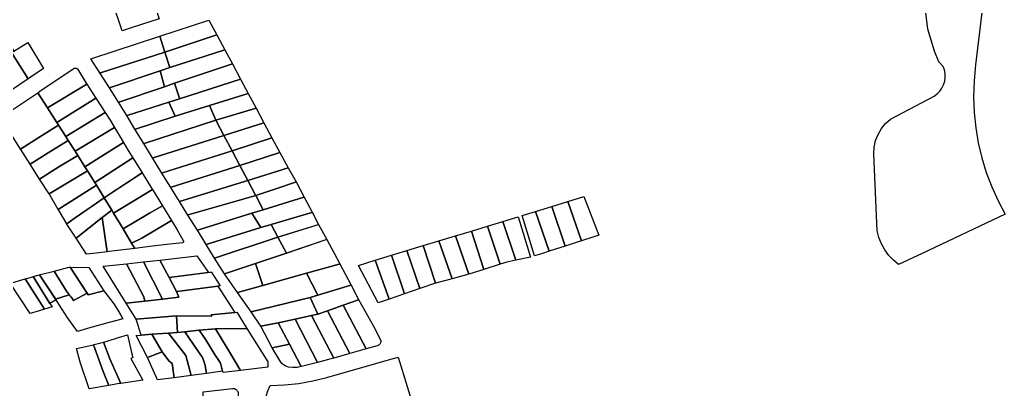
# Model space of a CAD drawing. Header units: millimetres. Extents: x 522658 to 553925, y 7796479 to 7820139.
# Drawn here: x 539905 to 540612, y 7806466 to 7806731 of the extents above; entities that cross this region are included whole.
import ezdxf

# ---------------------------------------------------------------- set-up
doc = ezdxf.new("R2010")
doc.units = ezdxf.units.MM
doc.layers.add('ZONA RESIDENCIAL 2 (ZR_2)', color=2, linetype='Continuous')

msp = doc.modelspace()

# ---------------------------------------------------------------- linework, layer by layer
at = {"layer": 'ZONA RESIDENCIAL 2 (ZR_2)'}
msp.add_lwpolyline([(540602.2, 7806795.15), (540590.53, 7806698.32), (540589.49, 7806686.93), (540589.13, 7806675.51), (540589.44, 7806664.08), (540590.57, 7806653.17), (540592.41, 7806642.35), (540594.94, 7806631.68), (540598.16, 7806621.19), (540602.06, 7806610.94), (540606.61, 7806600.95), (540611.8, 7806591.29), (540552.3, 7806563.19), (540535.36, 7806555.19), (540531.6, 7806558.29), (540528.25, 7806561.83), (540525.38, 7806565.77), (540523.03, 7806570.04), (540521.24, 7806574.57), (540520.03, 7806579.29), (540517.59, 7806634.63), (540517.85, 7806639.39), (540518.86, 7806644.05), (540520.58, 7806648.49), (540522.98, 7806652.62), (540525.99, 7806656.31), (540529.54, 7806659.49), (540560.76, 7806675.89), (540560.76, 7806675.89), (540562.92, 7806677.51), (540564.81, 7806679.44), (540566.36, 7806681.65), (540567.55, 7806684.07), (540568.34, 7806686.66), (540568.72, 7806689.33), (540568.67, 7806692.03), (540568.2, 7806694.69), (540567.31, 7806697.24), (540564.2, 7806700.5), (540560.98, 7806708.05), (540556.19, 7806723.85), (540553.42, 7806747.82)], dxfattribs=at)
for points in [[(539985.03, 7806724.78), (539978.6, 7806722.73), (539971.43, 7806744.01), (539978.18, 7806746.28), (539984.85, 7806748.53), (539991.56, 7806750.79), (539998.32, 7806753.06), (540005.27, 7806731.22), (539998.48, 7806729.06), (539991.74, 7806726.92), (539985.03, 7806724.78)], [(540009.25, 7806707.49), (540005.67, 7806718.88), (540040.91, 7806730.45), (540046.62, 7806719.76), (540009.25, 7806707.49)], [(539963.22, 7806692.66), (539962.73, 7806692.5), (539956.26, 7806702.66), (539956.88, 7806702.87), (540005.67, 7806718.88), (540009.25, 7806707.49), (539963.22, 7806692.66)], [(540052.28, 7806709.18), (540012.76, 7806696.33), (540009.25, 7806707.49), (540046.62, 7806719.76), (540052.28, 7806709.18)], [(539911.23, 7806688.33), (539898.51, 7806679.72), (539885.85, 7806698.96), (539884.07, 7806701.66), (539898.79, 7806711.61), (539900.98, 7806708.14), (539899.38, 7806707.17), (539911.23, 7806688.33)], [(539922.27, 7806695.79), (539911.23, 7806688.33), (539899.38, 7806707.17), (539900.98, 7806708.14), (539911.08, 7806714.26), (539922.27, 7806695.79)], [(540016.29, 7806685.13), (540008.94, 7806682.66), (540006.01, 7806694.13), (540012.76, 7806696.33), (540052.28, 7806709.18), (540057.7, 7806699.05), (540016.29, 7806685.13)], [(539969.55, 7806681.81), (539962.73, 7806692.5), (539963.22, 7806692.66), (540009.25, 7806707.49), (540012.76, 7806696.33), (540006.01, 7806694.13), (539969.55, 7806681.81)], [(539953.34, 7806684.58), (539925.13, 7806667.54), (539918.2, 7806678.39), (539919.69, 7806679.4), (539944.21, 7806695.83), (539944.73, 7806695.93), (539945.26, 7806695.94), (539945.78, 7806695.85), (539946.28, 7806695.68), (539946.75, 7806695.43), (539952.95, 7806685.19), (539953.34, 7806684.58)], [(540008.94, 7806682.66), (539976.29, 7806671.69), (539975.95, 7806671.58), (539969.55, 7806681.81), (540006.01, 7806694.13), (540008.94, 7806682.66)], [(540063.55, 7806688.12), (540019.78, 7806674.03), (540019.68, 7806674.34), (540016.29, 7806685.13), (540057.7, 7806699.05), (540063.55, 7806688.12)], [(540016.61, 7806661.51), (540012.03, 7806671.58), (540019.78, 7806674.03), (540063.55, 7806688.12), (540069.1, 7806677.72), (540041.32, 7806669.31), (540016.61, 7806661.51)], [(539959.84, 7806674.42), (539931.88, 7806656.98), (539925.13, 7806667.54), (539953.34, 7806684.58), (539959.84, 7806674.42)], [(539982.2, 7806662.12), (539981.94, 7806662.04), (539975.95, 7806671.58), (539976.29, 7806671.69), (540008.94, 7806682.66), (540016.29, 7806685.13), (540019.68, 7806674.34), (540019.78, 7806674.03), (540012.03, 7806671.58), (539982.2, 7806662.12)], [(539925.13, 7806667.54), (539931.88, 7806656.98), (539933.12, 7806655.04), (539919.05, 7806646.26), (539905.8, 7806637.95), (539891.75, 7806660.5), (539918.2, 7806678.39), (539925.13, 7806667.54)], [(539966.43, 7806664.13), (539938.31, 7806646.91), (539933.12, 7806655.04), (539931.88, 7806656.98), (539959.84, 7806674.42), (539966.43, 7806664.13)], [(540074.72, 7806667.22), (540045.93, 7806658.58), (540041.32, 7806669.31), (540069.1, 7806677.72), (540074.72, 7806667.22)], [(540016.61, 7806661.51), (539988.24, 7806652.26), (539987.87, 7806652.14), (539981.94, 7806662.04), (539982.2, 7806662.12), (540012.03, 7806671.58), (540016.61, 7806661.51)], [(539994.53, 7806642.02), (539994.2, 7806641.91), (539987.87, 7806652.14), (539988.24, 7806652.26), (540016.61, 7806661.51), (540041.32, 7806669.31), (540045.93, 7806658.58), (539994.53, 7806642.02)], [(540080.3, 7806656.77), (540051.63, 7806647.76), (540046.08, 7806658.22), (540045.93, 7806658.58), (540074.72, 7806667.22), (540080.3, 7806656.77)], [(539973.17, 7806653.34), (539944.96, 7806636.37), (539940.04, 7806644.17), (539938.31, 7806646.91), (539966.43, 7806664.13), (539969.96, 7806658.61), (539973.17, 7806653.34)], [(539940.04, 7806644.17), (539925.66, 7806635.21), (539912.62, 7806627.25), (539906.04, 7806637.57), (539905.8, 7806637.95), (539919.05, 7806646.26), (539933.12, 7806655.04), (539938.31, 7806646.91), (539940.04, 7806644.17)], [(539979.71, 7806642.61), (539951.94, 7806625.33), (539944.96, 7806636.37), (539973.17, 7806653.34), (539979.71, 7806642.61)], [(540000.8, 7806631.8), (540000.47, 7806631.69), (539994.2, 7806641.91), (539994.53, 7806642.02), (540045.93, 7806658.58), (540046.08, 7806658.22), (540051.63, 7806647.76), (540000.8, 7806631.8)], [(540057.44, 7806636.81), (540051.63, 7806647.76), (540080.3, 7806656.77), (540086.08, 7806645.97), (540057.44, 7806636.81)], [(540007.53, 7806620.84), (540007.19, 7806620.73), (540000.47, 7806631.69), (540000.8, 7806631.8), (540051.63, 7806647.76), (540057.44, 7806636.81), (540007.53, 7806620.84)], [(540063.02, 7806626.29), (540057.44, 7806636.81), (540086.08, 7806645.97), (540091.72, 7806635.43), (540063.02, 7806626.29)], [(539912.62, 7806627.25), (539925.66, 7806635.21), (539940.04, 7806644.17), (539944.96, 7806636.37), (539946.92, 7806633.27), (539933.18, 7806625.23), (539919.49, 7806616.47), (539912.62, 7806627.25)], [(539986.33, 7806631.78), (539959.1, 7806614), (539953.75, 7806622.45), (539951.94, 7806625.33), (539979.71, 7806642.61), (539983.08, 7806637.07), (539986.33, 7806631.78)], [(539919.49, 7806616.47), (539933.18, 7806625.23), (539946.92, 7806633.27), (539951.94, 7806625.33), (539953.75, 7806622.45), (539926.28, 7806605.82), (539919.49, 7806616.47)], [(539959.1, 7806614), (539986.33, 7806631.78), (539993.03, 7806620.9), (539965.82, 7806603.13), (539962.97, 7806607.86), (539960.21, 7806612.22), (539959.1, 7806614)], [(540013.81, 7806610.61), (540013.59, 7806610.54), (540007.19, 7806620.73), (540007.53, 7806620.84), (540057.44, 7806636.81), (540063.02, 7806626.29), (540013.81, 7806610.61)], [(540068.73, 7806615.5), (540063.02, 7806626.29), (540091.72, 7806635.43), (540097.58, 7806624.46), (540068.73, 7806615.5)], [(540068.73, 7806615.5), (540019.9, 7806600.32), (540013.59, 7806610.54), (540013.81, 7806610.61), (540063.02, 7806626.29), (540068.73, 7806615.5)], [(540103.34, 7806614.42), (540103, 7806614.31), (540088.77, 7806609.55), (540074.43, 7806604.75), (540074.27, 7806605.04), (540068.73, 7806615.5), (540097.58, 7806624.46), (540103.34, 7806614.42)], [(539926.28, 7806605.82), (539953.75, 7806622.45), (539959.1, 7806614), (539960.21, 7806612.22), (539932.86, 7806594.73), (539926.28, 7806605.82)], [(540000.35, 7806609), (539972.55, 7806591.96), (539971.26, 7806594.1), (539965.82, 7806603.13), (539971.03, 7806606.53), (539993.03, 7806620.9), (539999.75, 7806609.97), (540000.35, 7806609)], [(539944.36, 7806588.2), (539938.95, 7806584.45), (539933.48, 7806593.68), (539932.86, 7806594.73), (539960.21, 7806612.22), (539962.97, 7806607.86), (539965.82, 7806603.13), (539957.25, 7806597.17), (539944.36, 7806588.2)], [(540019.9, 7806600.32), (540068.73, 7806615.5), (540074.27, 7806605.04), (540074.43, 7806604.75), (540059.51, 7806600.45), (540025.97, 7806590.79), (540025.81, 7806590.74), (540019.9, 7806600.32)], [(540109.15, 7806603.55), (540108.81, 7806603.45), (540079.86, 7806594.51), (540074.43, 7806604.75), (540088.77, 7806609.55), (540103, 7806614.31), (540103.34, 7806614.42), (540109.15, 7806603.55)], [(539938.95, 7806584.45), (539944.36, 7806588.2), (539965.82, 7806603.13), (539971.26, 7806594.1), (539964.34, 7806588.92), (539945.71, 7806574.06), (539939.13, 7806584.15), (539938.95, 7806584.45)], [(540007.65, 7806597.2), (539998.2, 7806591.97), (539979.28, 7806580.79), (539972.55, 7806591.96), (540000.35, 7806609), (540007.65, 7806597.2)], [(540032.64, 7806579.92), (540025.81, 7806590.74), (540025.97, 7806590.79), (540059.51, 7806600.45), (540074.43, 7806604.75), (540079.86, 7806594.51), (540071.57, 7806591.95), (540032.64, 7806579.92)], [(540085.4, 7806584.05), (540078.08, 7806581.79), (540071.57, 7806591.95), (540079.86, 7806594.51), (540108.81, 7806603.45), (540109.15, 7806603.55), (540114.86, 7806592.72), (540114.59, 7806592.64), (540085.4, 7806584.05)], [(540308.08, 7806572.29), (540298.17, 7806600.46), (540309.71, 7806604.03), (540320.52, 7806576.29), (540316.04, 7806574.86), (540308.08, 7806572.29)], [(540014.13, 7806586.71), (540001.51, 7806579.4), (539992.85, 7806574.04), (539985.41, 7806570.61), (539979.28, 7806580.79), (539998.2, 7806591.97), (540007.65, 7806597.2), (540014.13, 7806586.71)], [(540296.35, 7806568.51), (540289.45, 7806566.29), (540284.83, 7806564.8), (540274.91, 7806593.26), (540286.83, 7806596.95), (540296.35, 7806568.51)], [(540308.08, 7806572.29), (540304.16, 7806571.03), (540296.35, 7806568.51), (540286.83, 7806596.95), (540298.17, 7806600.46), (540308.08, 7806572.29)], [(539945.71, 7806574.06), (539964.34, 7806588.92), (539967.93, 7806564.36), (539960.09, 7806563.51), (539953.1, 7806562.71), (539945.71, 7806574.06)], [(539967.93, 7806564.36), (539964.34, 7806588.92), (539971.26, 7806594.1), (539972.55, 7806591.96), (539979.28, 7806580.79), (539985.41, 7806570.61), (539987.68, 7806566.85), (539971.39, 7806564.73), (539967.93, 7806564.36)], [(540078.08, 7806581.79), (540038.92, 7806569.69), (540032.64, 7806579.92), (540071.57, 7806591.95), (540078.08, 7806581.79)], [(540119.3, 7806583.81), (540090.25, 7806574.9), (540085.4, 7806584.05), (540114.59, 7806592.64), (540114.86, 7806592.72), (540119.52, 7806583.88), (540119.3, 7806583.81)], [(540260.97, 7806558.28), (540251.68, 7806586.08), (540262.62, 7806589.46), (540271.37, 7806560.46), (540260.97, 7806558.28)], [(540274.21, 7806561.38), (540265.47, 7806590.34), (540274.91, 7806593.26), (540284.83, 7806564.8), (540279.2, 7806562.99), (540274.21, 7806561.38)], [(539985.41, 7806570.61), (539992.85, 7806574.04), (540001.51, 7806579.4), (540014.13, 7806586.71), (540018.17, 7806580.18), (540022.45, 7806572.4), (540022.54, 7806572.27), (540022.6, 7806572.13), (540022.64, 7806571.99), (540022.66, 7806571.84), (540022.65, 7806571.68), (540022.61, 7806571.53), (540022.56, 7806571.39), (540022.48, 7806571.26), (540022.37, 7806571.15), (540022.26, 7806571.05), (540022.12, 7806570.97), (540021.98, 7806570.92), (540010.6, 7806569.65), (540000.33, 7806568.49), (539987.68, 7806566.85), (539985.41, 7806570.61)], [(540090.25, 7806574.9), (540044.95, 7806559.87), (540038.92, 7806569.69), (540078.08, 7806581.79), (540085.4, 7806584.05), (540090.25, 7806574.9)], [(540096.38, 7806563.29), (540090.25, 7806574.9), (540119.52, 7806583.88), (540125.46, 7806573.25), (540096.38, 7806563.29)], [(540249.64, 7806555.4), (540237.87, 7806551.71), (540229.14, 7806579.21), (540240.54, 7806582.63), (540249.64, 7806555.4)], [(540260.97, 7806558.28), (540254.42, 7806556.9), (540249.64, 7806555.4), (540240.54, 7806582.63), (540251.68, 7806586.08), (540260.97, 7806558.28)], [(540096.38, 7806563.29), (540074.38, 7806555.99), (540051.93, 7806548.54), (540044.95, 7806559.87), (540090.25, 7806574.9), (540096.38, 7806563.29)], [(540227.15, 7806548.34), (540215.26, 7806545.11), (540205.66, 7806572.18), (540217.55, 7806575.74), (540227.15, 7806548.34)], [(540237.87, 7806551.71), (540227.15, 7806548.34), (540217.55, 7806575.74), (540229.14, 7806579.21), (540237.87, 7806551.71)], [(540110.8, 7806549.03), (540079.61, 7806540.29), (540074.38, 7806555.99), (540096.38, 7806563.29), (540125.02, 7806573.1), (540125.46, 7806573.25), (540130.66, 7806563.31), (540134.72, 7806555.73), (540134.36, 7806555.63), (540110.8, 7806549.03)], [(540192.17, 7806538.07), (540182.72, 7806565.3), (540194.46, 7806568.82), (540203.26, 7806541.84), (540192.17, 7806538.07)], [(540215.26, 7806545.11), (540203.26, 7806541.84), (540194.46, 7806568.82), (540205.66, 7806572.18), (540215.26, 7806545.11)], [(540040.46, 7806549.52), (540012.36, 7806545.87), (540005.58, 7806558.5), (540032.16, 7806561.47), (540040.46, 7806549.52)], [(540170, 7806530.52), (540159.95, 7806558.3), (540171.67, 7806561.9), (540181.13, 7806534.31), (540170, 7806530.52)], [(540181.13, 7806534.31), (540171.67, 7806561.9), (540182.72, 7806565.3), (540192.17, 7806538.07), (540181.13, 7806534.31)], [(539953.53, 7806534.82), (539943.75, 7806529.42), (539942.51, 7806531.38), (539938.78, 7806536.14), (539929.86, 7806550.54), (539940.7, 7806553.25), (539941.33, 7806553.25), (539953.53, 7806534.82)], [(539965.57, 7806536.53), (539954.34, 7806533.6), (539941.33, 7806553.25), (539954.67, 7806553.14), (539965.57, 7806536.53)], [(539995.05, 7806529.06), (539981.62, 7806527.5), (539964.96, 7806553.97), (539981.86, 7806555.85), (539994.16, 7806532.04), (539995.05, 7806529.06)], [(540007.64, 7806530.51), (539995.05, 7806529.06), (539994.16, 7806532.04), (539981.86, 7806555.85), (539993.96, 7806557.2), (540007.64, 7806530.51)], [(540007.64, 7806530.51), (539993.96, 7806557.2), (540005.6, 7806558.47), (540012.36, 7806545.87), (540017.69, 7806535.93), (540019.19, 7806531.85), (540007.64, 7806530.51)], [(540079.61, 7806540.29), (540061.39, 7806535.19), (540051.93, 7806548.54), (540074.38, 7806555.99), (540079.61, 7806540.29)], [(540118.86, 7806533.25), (540110.8, 7806549.03), (540134.36, 7806555.63), (540134.72, 7806555.73), (540142.79, 7806540.46), (540142.51, 7806540.39), (540118.86, 7806533.25)], [(540170, 7806530.52), (540162.31, 7806527.9), (540148.02, 7806554.64), (540159.95, 7806558.3), (540170, 7806530.52)], [(539926.78, 7806527.22), (539928.43, 7806524.84), (539922.96, 7806523.2), (539909.18, 7806544.94), (539914.57, 7806546.49), (539914.92, 7806546.59), (539926.78, 7806527.22)], [(539926.78, 7806527.22), (539914.92, 7806546.59), (539919.46, 7806547.9), (539931.28, 7806529.93), (539926.78, 7806527.22)], [(539940.73, 7806533.66), (539930.87, 7806530.55), (539919.46, 7806547.9), (539920.22, 7806548.12), (539929.86, 7806550.54), (539938.78, 7806536.14), (539940.73, 7806533.66)], [(540047.36, 7806539.75), (540021.74, 7806536.46), (540017.69, 7806535.93), (540012.36, 7806545.87), (540042.11, 7806549.74), (540042.54, 7806550.11), (540049.05, 7806539.92), (540047.36, 7806539.75)], [(540113.5, 7806531.63), (540071.16, 7806521.41), (540061.39, 7806535.19), (540079.61, 7806540.29), (540110.8, 7806549.03), (540118.86, 7806533.25), (540113.5, 7806531.63)], [(539922.96, 7806523.2), (539919.13, 7806522.05), (539912.68, 7806520.27), (539898.39, 7806541.84), (539899.48, 7806542.14), (539909.18, 7806544.94), (539922.96, 7806523.2)], [(540017.69, 7806535.93), (540021.74, 7806536.46), (540047.36, 7806539.75), (540059.35, 7806520.98), (540042.56, 7806519.19), (540042.92, 7806518.33), (540017.64, 7806518.57), (539988.61, 7806516.05), (539981.62, 7806527.5), (539995.05, 7806529.06), (540007.64, 7806530.51), (540019.19, 7806531.85), (540017.69, 7806535.93)], [(540113.5, 7806531.63), (540118.86, 7806533.25), (540142.51, 7806540.38), (540142.79, 7806540.46), (540148.21, 7806530.15), (540148.02, 7806530.08), (540137.13, 7806526.2), (540125.8, 7806522.17), (540118.93, 7806519.72), (540113.5, 7806531.63)], [(539965.57, 7806536.53), (539972.77, 7806527.16), (539975.63, 7806522.45), (539978.06, 7806518.43), (539979.25, 7806516.37), (539974.85, 7806515.16), (539968.44, 7806513.39), (539957.23, 7806510.31), (539956.27, 7806510.05), (539946.58, 7806507.38), (539939.29, 7806517.58), (539931.99, 7806528.85), (539930.87, 7806530.55), (539940.73, 7806533.66), (539942.51, 7806531.38), (539943.75, 7806529.42), (539953.53, 7806534.82), (539954.34, 7806533.6), (539965.57, 7806536.53)], [(540071.16, 7806521.41), (540113.5, 7806531.63), (540118.93, 7806519.72), (540114.42, 7806518.73), (540102.6, 7806516.14), (540090.46, 7806513.52), (540078.06, 7806511.02), (540071.16, 7806521.41)], [(540153.55, 7806494.8), (540141.85, 7806491.47), (540125.8, 7806522.17), (540137.13, 7806526.2), (540153.55, 7806494.8)], [(540164.05, 7806500.87), (540164.09, 7806500.31), (540164.03, 7806499.75), (540163.89, 7806499.21), (540163.66, 7806498.7), (540163.34, 7806498.23), (540162.96, 7806497.83), (540162.51, 7806497.49), (540162.01, 7806497.23), (540161.48, 7806497.05), (540153.55, 7806494.8), (540137.13, 7806526.2), (540148.02, 7806530.08), (540148.21, 7806530.15), (540158.86, 7806510.98), (540164.05, 7806500.87)], [(540018.4, 7806506.61), (540011.82, 7806506.16), (539999.96, 7806505.26), (539992.38, 7806504.69), (539988.61, 7806516.05), (540017.64, 7806518.57), (540018.4, 7806506.61)], [(540018.4, 7806506.61), (540017.64, 7806518.57), (540042.92, 7806518.33), (540042.56, 7806519.19), (540059.35, 7806520.98), (540060.84, 7806521.03), (540068.07, 7806509.51), (540045.62, 7806509.25), (540033.98, 7806508.32), (540023.66, 7806506.97), (540018.4, 7806506.61)], [(540130.37, 7806488.21), (540126.49, 7806487.11), (540118.79, 7806485.15), (540102.6, 7806516.14), (540114.42, 7806518.73), (540130.37, 7806488.21)], [(540141.85, 7806491.47), (540130.37, 7806488.21), (540114.42, 7806518.73), (540118.93, 7806519.72), (540125.8, 7806522.17), (540141.85, 7806491.47)], [(540098.67, 7806498.15), (540086.33, 7806495.66), (540078.06, 7806511.02), (540090.46, 7806513.52), (540098.67, 7806498.15)], [(540107.2, 7806482.19), (540107.06, 7806482.15), (540098.67, 7806498.15), (540090.46, 7806513.52), (540102.6, 7806516.14), (540118.79, 7806485.15), (540107.2, 7806482.19)], [(539993.43, 7806472.32), (539977.71, 7806470.09), (539969.91, 7806487.8), (539965.2, 7806499.68), (539967.82, 7806500.38), (539976.13, 7806502.95), (539982.54, 7806504.94), (539985.41, 7806492.32), (539986.29, 7806488.59), (539984.9, 7806488), (539993.43, 7806472.32)], [(540007.3, 7806492.69), (539996.75, 7806488.61), (539988.71, 7806504.44), (539992.38, 7806504.69), (539999.96, 7806505.26), (540007.3, 7806492.69)], [(540028.1, 7806475.76), (540016.02, 7806474.15), (540014.48, 7806484.23), (540012.17, 7806486.34), (540007.3, 7806492.69), (539999.96, 7806505.26), (540003.56, 7806505.53), (540011.82, 7806506.16), (540024.31, 7806490.03), (540028.1, 7806475.76)], [(540039.05, 7806477.21), (540028.1, 7806475.76), (540024.31, 7806490.03), (540011.82, 7806506.16), (540018.01, 7806506.63), (540023.66, 7806506.97), (540032.89, 7806493.53), (540036.31, 7806488.56), (540037.34, 7806486.09), (540038.11, 7806483.01), (540039.05, 7806477.21)], [(540050.64, 7806478.75), (540039.05, 7806477.21), (540038.11, 7806483.01), (540037.34, 7806486.09), (540036.31, 7806488.56), (540032.89, 7806493.53), (540023.66, 7806506.97), (540033.98, 7806508.32), (540038.66, 7806501.42), (540045.38, 7806490.27), (540047.96, 7806486.5), (540049.11, 7806484.61), (540050.64, 7806478.75)], [(540063.42, 7806479.44), (540051.06, 7806477.99), (540050.64, 7806478.75), (540049.11, 7806484.61), (540047.96, 7806486.5), (540045.38, 7806490.27), (540038.66, 7806501.42), (540033.98, 7806508.32), (540045.62, 7806509.25), (540055.8, 7806492.16), (540063.42, 7806479.44)], [(540063.42, 7806479.44), (540055.8, 7806492.16), (540045.62, 7806509.25), (540068.07, 7806509.51), (540083.11, 7806485.54), (540083.22, 7806481.76), (540063.42, 7806479.44)], [(539954.91, 7806466.28), (539948.48, 7806485.34), (539945.95, 7806495.14), (539958.07, 7806497.8), (539965.14, 7806478.5), (539969.08, 7806468.67), (539954.91, 7806466.28)], [(539977.71, 7806470.09), (539976.42, 7806469.91), (539969.08, 7806468.67), (539965.14, 7806478.5), (539958.07, 7806497.8), (539958.57, 7806497.91), (539965.2, 7806499.68), (539969.91, 7806487.8), (539977.71, 7806470.09)], [(540097.99, 7806481.82), (540096.68, 7806482.17), (540095.43, 7806482.72), (540094.28, 7806483.45), (540093.26, 7806484.34), (540092.38, 7806485.38), (540091.67, 7806486.54), (540086.33, 7806495.66), (540098.67, 7806498.15), (540107.06, 7806482.15), (540104.07, 7806481.56), (540101.02, 7806481.45), (540097.99, 7806481.82)], [(539996.75, 7806488.61), (540007.3, 7806492.69), (540012.17, 7806486.34), (540014.48, 7806484.23), (540016.02, 7806474.15), (540003.98, 7806472.55), (539996.75, 7806488.61)], [(540189.4, 7806446.84), (540207.95, 7806393.59), (540080.69, 7806339.3), (540078.79, 7806365.41), (540077.68, 7806405.5), (540078.15, 7806434.95), (540078.35, 7806441.53), (540079.05, 7806448.07), (540080.26, 7806454.54), (540081.96, 7806460.9), (540083.21, 7806464.82), (540084.82, 7806468.6), (540095.09, 7806468.97), (540105.31, 7806470.04), (540115.43, 7806471.82), (540125.41, 7806474.29), (540174.56, 7806488.31), (540175.96, 7806488.74), (540176.62, 7806488.94), (540189.4, 7806446.84)], [(540043.18, 7806324.51), (540037.23, 7806446.21), (540036.86, 7806464.04), (540057.85, 7806466.52), (540058.51, 7806466.49), (540059.16, 7806466.34), (540059.77, 7806466.09), (540060.33, 7806465.74), (540060.82, 7806465.29), (540061.23, 7806464.77), (540061.54, 7806464.19), (540061.75, 7806463.56), (540064.37, 7806391.35), (540067.13, 7806334.93), (540043.18, 7806324.51)]]:
    msp.add_lwpolyline(points, close=True, dxfattribs=at)

doc.saveas('drawing.dxf')
